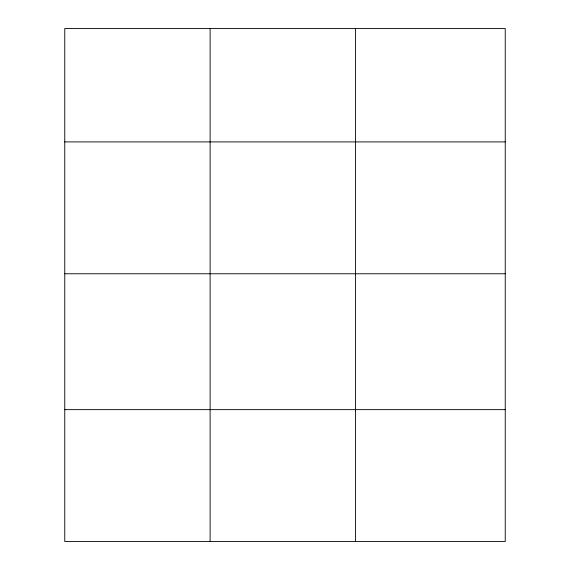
<?xml version="1.0" encoding="UTF-8"?>
<svg xmlns="http://www.w3.org/2000/svg" width="570" height="570" viewBox="0 0 570 570"><rect width="100%" height="100%" fill="white"/><g stroke="black" fill="none" stroke-linecap="round" stroke-linejoin="round"><path stroke-width="0.85" d="M505.241 273.771L505.241 28.5L64.759 28.5L64.759 541.5L505.241 541.5L505.241 273.771L64.759 273.771M64.759 141.909L505.241 141.909M64.759 409.638L505.241 409.638M355.481 28.5L355.481 541.5M210.116 28.5L210.116 541.5"/></g></svg>
